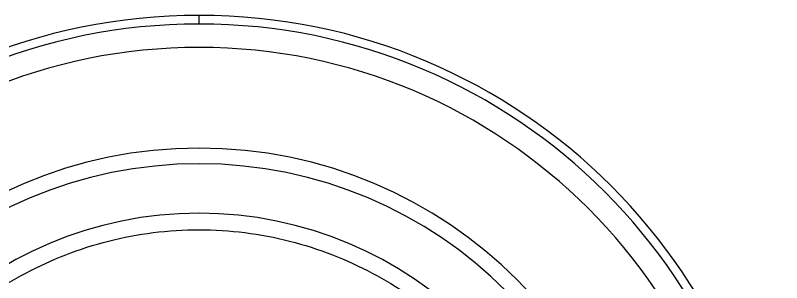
# Model space of a CAD drawing. Header units: inches. Extents: x 0 to 10.9, y 0 to 8.4.
# Drawn here: x 6.607 to 7.922, y 4.683 to 5.143 of the extents above; entities that cross this region are included whole.
import ezdxf

# ---------------------------------------------------------------- set-up
doc = ezdxf.new("R2010")
doc.units = ezdxf.units.IN
doc.header["$MEASUREMENT"] = 0

msp = doc.modelspace()

# ---------------------------------------------------------------- linework, layer by layer
at = {"color": 7, "linetype": 'Continuous', "lineweight": 25}
msp.add_line((6.9223, 5.1279), (6.9223, 5.1428), dxfattribs=at)
for radius, start, end in [(1, 90, 270), (1, 270, 90), (0.9851, 90, 180), (0.9851, 0, 90), (0.9449, 0, 180), (0.7719, 0, 180), (0.745, 0, 180), (0.66, 0, 180)]:
    msp.add_arc((6.9223, 4.1428), radius, start, end, dxfattribs=at)
msp.add_open_spline([(6.2907, 4.1428), (6.2907, 4.1692), (6.2924, 4.1971), (6.3003, 4.2562), (6.3066, 4.2873), (6.3254, 4.352), (6.338, 4.3856), (6.3712, 4.4536), (6.3918, 4.4881), (6.4423, 4.5554), (6.4723, 4.5883), (6.5418, 4.649), (6.5814, 4.6768), (6.6688, 4.7234), (6.7166, 4.7422), (6.817, 4.7677), (6.8696, 4.7744), (6.9749, 4.7744), (7.0275, 4.7677), (7.1279, 4.7422), (7.1758, 4.7234), (7.2632, 4.6768), (7.3028, 4.649), (7.3723, 4.5883), (7.4022, 4.5554), (7.4528, 4.4881), (7.4734, 4.4536), (7.5065, 4.3856), (7.5191, 4.352), (7.538, 4.2873), (7.5443, 4.2562), (7.5522, 4.1971), (7.5538, 4.1692), (7.5538, 4.1428)], degree=3, knots=[0, 0, 0, 0, 0.0625, 0.0625, 0.125, 0.125, 0.1875, 0.1875, 0.25, 0.25, 0.3125, 0.3125, 0.375, 0.375, 0.4375, 0.4375, 0.5, 0.5, 0.5625, 0.5625, 0.625, 0.625, 0.6875, 0.6875, 0.75, 0.75, 0.8125, 0.8125, 0.875, 0.875, 0.9375, 0.9375, 1, 1, 1, 1], dxfattribs=at)

doc.saveas('drawing.dxf')
